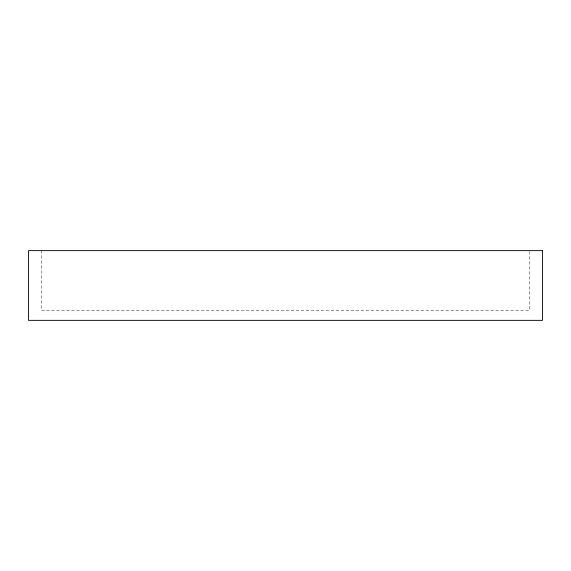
<?xml version="1.0" encoding="UTF-8"?>
<svg xmlns="http://www.w3.org/2000/svg" width="571" height="571" viewBox="0 0 571 571"><rect width="100%" height="100%" fill="white"/><g stroke="black" fill="none" stroke-linecap="round" stroke-linejoin="round"><path stroke-width="0.43" stroke-dasharray="2.85 2.14" d="M529.503 251.533L529.503 310.396L41.497 310.396L41.497 250.64"/><path stroke-width="0.86" d="M542.45 250.64L28.55 250.64L28.55 320.36L542.45 320.36L542.45 250.64"/></g></svg>
